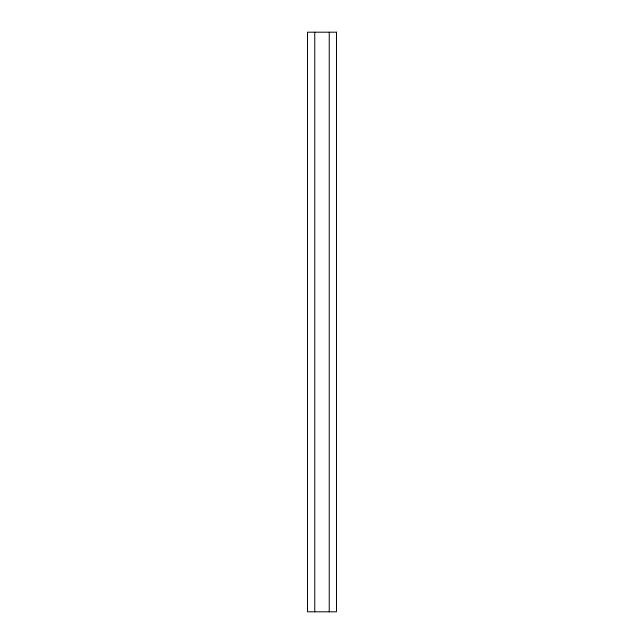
<?xml version="1.0" encoding="UTF-8"?>
<svg xmlns="http://www.w3.org/2000/svg" width="644" height="644" viewBox="0 0 644 644"><rect width="100%" height="100%" fill="white"/><g stroke="black" fill="none" stroke-linecap="round" stroke-linejoin="round"><path stroke-width="0.97" d="M329.245 32.2L329.245 611.8M314.755 32.2L314.755 611.8M336.49 32.2L307.51 32.2L307.51 611.8L336.49 611.8L336.49 32.2"/></g></svg>
